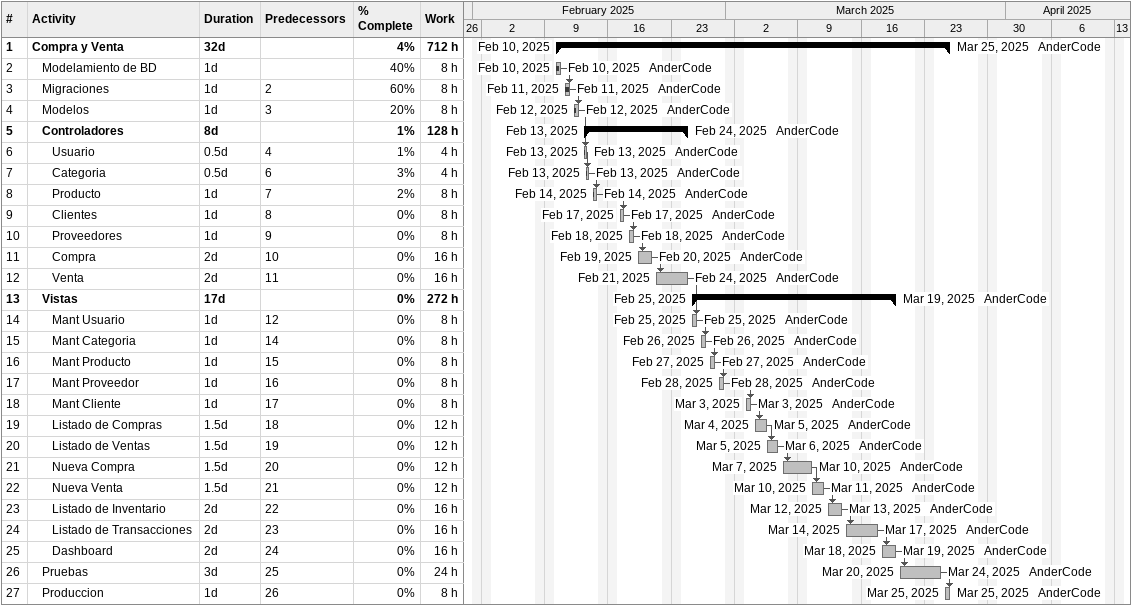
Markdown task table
| ID | Level | Task | Duration | Start | Finish | Predecessors | Resources | % complete | Work (h) |
|---|---|---|---|---|---|---|---|---|---|
| 1 | 1 | **Compra y Venta** | 32d | 2025-02-10 | 2025-03-25 |  | AnderCode | 4 | 712 |
| 2 | 2 | Modelamiento de BD | 1d | 2025-02-10 | 2025-02-10 |  | AnderCode | 40 | 8 |
| 3 | 2 | Migraciones | 1d | 2025-02-11 | 2025-02-11 | 2 | AnderCode | 60 | 8 |
| 4 | 2 | Modelos | 1d | 2025-02-12 | 2025-02-12 | 3 | AnderCode | 20 | 8 |
| 5 | 2 | **Controladores** | 8d | 2025-02-13 | 2025-02-24 |  | AnderCode | 1 | 128 |
| 6 | 3 | Usuario | 0.5d | 2025-02-13 | 2025-02-13 | 4 | AnderCode | 1 | 4 |
| 7 | 3 | Categoria | 0.5d | 2025-02-13 | 2025-02-13 | 6 | AnderCode | 3 | 4 |
| 8 | 3 | Producto | 1d | 2025-02-14 | 2025-02-14 | 7 | AnderCode | 2 | 8 |
| 9 | 3 | Clientes | 1d | 2025-02-17 | 2025-02-17 | 8 | AnderCode | 0 | 8 |
| 10 | 3 | Proveedores | 1d | 2025-02-18 | 2025-02-18 | 9 | AnderCode | 0 | 8 |
| 11 | 3 | Compra | 2d | 2025-02-19 | 2025-02-20 | 10 | AnderCode | 0 | 16 |
| 12 | 3 | Venta | 2d | 2025-02-21 | 2025-02-24 | 11 | AnderCode | 0 | 16 |
| 13 | 2 | **Vistas** | 17d | 2025-02-25 | 2025-03-19 |  | AnderCode | 0 | 272 |
| 14 | 3 | Mant Usuario | 1d | 2025-02-25 | 2025-02-25 | 12 | AnderCode | 0 | 8 |
| 15 | 3 | Mant Categoria | 1d | 2025-02-26 | 2025-02-26 | 14 | AnderCode | 0 | 8 |
| 16 | 3 | Mant Producto | 1d | 2025-02-27 | 2025-02-27 | 15 | AnderCode | 0 | 8 |
| 17 | 3 | Mant Proveedor | 1d | 2025-02-28 | 2025-02-28 | 16 | AnderCode | 0 | 8 |
| 18 | 3 | Mant Cliente | 1d | 2025-03-03 | 2025-03-03 | 17 | AnderCode | 0 | 8 |
| 19 | 3 | Listado de Compras | 1.5d | 2025-03-04 | 2025-03-05 | 18 | AnderCode | 0 | 12 |
| 20 | 3 | Listado de Ventas | 1.5d | 2025-03-05 | 2025-03-06 | 19 | AnderCode | 0 | 12 |
| 21 | 3 | Nueva Compra | 1.5d | 2025-03-07 | 2025-03-10 | 20 | AnderCode | 0 | 12 |
| 22 | 3 | Nueva Venta | 1.5d | 2025-03-10 | 2025-03-11 | 21 | AnderCode | 0 | 12 |
| 23 | 3 | Listado de Inventario | 2d | 2025-03-12 | 2025-03-13 | 22 | AnderCode | 0 | 16 |
| 24 | 3 | Listado de Transacciones | 2d | 2025-03-14 | 2025-03-17 | 23 | AnderCode | 0 | 16 |
| 25 | 3 | Dashboard | 2d | 2025-03-18 | 2025-03-19 | 24 | AnderCode | 0 | 16 |
| 26 | 2 | Pruebas | 3d | 2025-03-20 | 2025-03-24 | 25 | AnderCode | 0 | 24 |
| 27 | 2 | Produccion | 1d | 2025-03-25 | 2025-03-25 | 26 | AnderCode | 0 | 8 |
